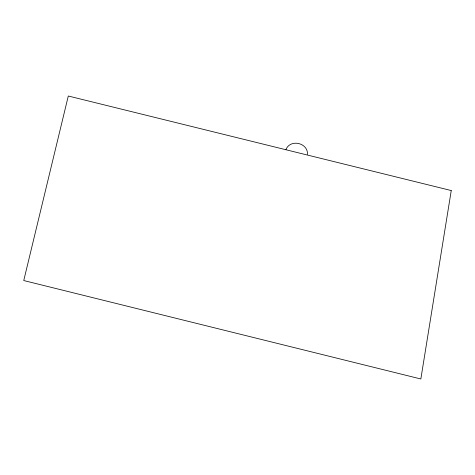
<?xml version="1.0" encoding="UTF-8"?>
<svg xmlns="http://www.w3.org/2000/svg" width="475" height="475" viewBox="0 0 475 475"><rect width="100%" height="100%" fill="white"/><g stroke="black" fill="none" stroke-linecap="round" stroke-linejoin="round"><path stroke-width="0.71" d="M307.456 154.422C308.263 142.833 290.284 138.611 285.938 149.601M451.25 190.552L420.844 378.985L23.75 280.541L68.293 96.015L451.25 190.552"/></g></svg>
